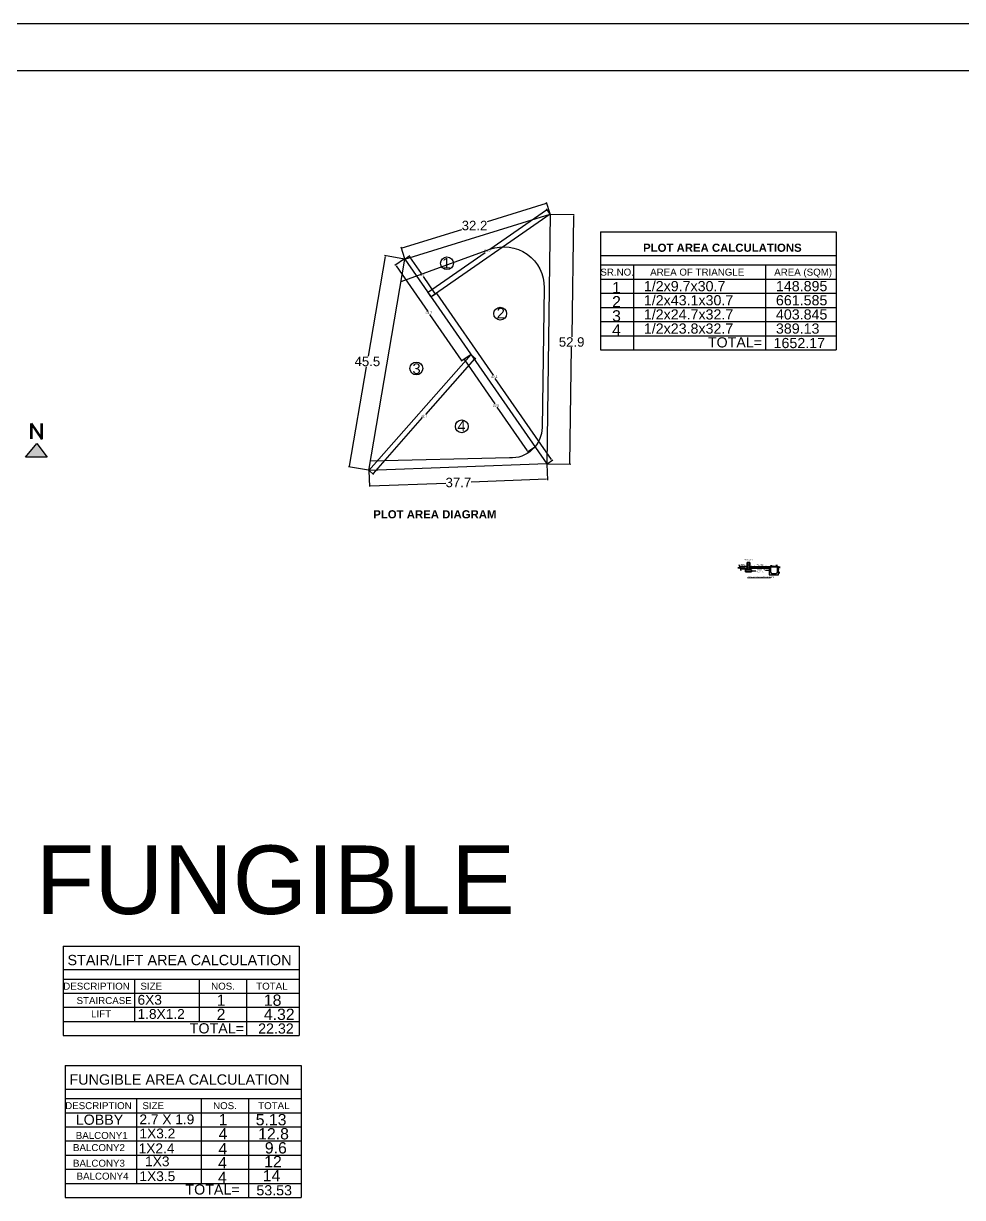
# Model space of a CAD drawing. Header units: metres. Extents: x 29392 to 32022, y 3934 to 33962.
# Drawn here: x 29589.8 to 29788.9, y 4279.5 to 4528.5 of the extents above; entities that cross this region are included whole.
import ezdxf

# ---------------------------------------------------------------- set-up
doc = ezdxf.new("R2010")
doc.units = ezdxf.units.M
for name, color, linetype, lineweight in [('P', 250, 'Continuous', 100), ('text', 7, 'Continuous', 5), ('WALL', 7, 'Continuous', 35)]:
    doc.layers.add(name, color=color, linetype=linetype, lineweight=lineweight)
doc.styles.add('20 scale', font='ARIALN.TTF')
doc.styles.add('ARIAL', font='arial.ttf')
doc.styles.get("Standard").update_dxf_attribs({"font": 'arial.ttf'})
doc.dimstyles.get("Standard").update_dxf_attribs({"dimtxt": 0.1, "dimasz": 0.18, "dimexe": 0.18, "dimexo": 0.0625, "dimgap": 0.09, "dimtad": 0, "dimtih": 1, "dimtoh": 1, "dimdec": 1, "dimzin": 0, "dimdsep": 46, "dimtxsty": 'Standard', "dimcen": 0.09, "dimadec": 0, "dimazin": 0, "dimtfac": 1, "dimtdec": 1, "dimtofl": 0, "dimtmove": 0, "dimatfit": 3, "dimfxl": 1, "dimtolj": 1, "dimtzin": 0, "dimarcsym": 0})

# ---------------------------------------------------------------- blocks, each defined once
blk = doc.blocks.new('*D123')
at = {"color": 0, "lineweight": -2, "transparency": 16777216}
for p, q in [((29700.58, 4490.31), (29688.09, 4486.45)), ((29701.45, 4488.09), (29700.7, 4490.53)), ((29670.11, 4480.91), (29682.74, 4484.8)), ((29670.64, 4478.58), (29669.88, 4481.03))]:
    blk.add_line(p, q, dxfattribs=at)
at = {"color": 0, "transparency": 16777216}
for points in [[(29700.57, 4490.33), (29700.59, 4490.28), (29700.75, 4490.36)], [(29670.1, 4480.94), (29670.12, 4480.88), (29669.94, 4480.86)]]:
    blk.add_solid(points, dxfattribs=at)
at = {"layer": 'Defpoints', "color": 0, "transparency": 16777216}
for p in [(29700.75, 4490.36), (29701.47, 4488.03), (29670.65, 4478.52)]:
    blk.add_point(p, dxfattribs=at)
at = {"color": 0, "transparency": 16777216, "insert": (29685.42, 4485.63), "char_height": 2, "attachment_point": 5}
blk.add_mtext('\\A1;32.2', dxfattribs=at)
blk = doc.blocks.new('*D124')
at = {"color": 0, "lineweight": -2, "transparency": 16777216}
for p, q in [((29701.53, 4488.03), (29706.56, 4487.96)), ((29706.38, 4487.78), (29706.02, 4462.04)), ((29705.65, 4435.2), (29705.99, 4459.82)), ((29700.8, 4435.08), (29705.83, 4435.01))]:
    blk.add_line(p, q, dxfattribs=at)
at = {"color": 0, "transparency": 16777216}
for points in [[(29706.35, 4487.78), (29706.41, 4487.78), (29706.38, 4487.96)], [(29705.62, 4435.2), (29705.68, 4435.19), (29705.65, 4435.02)]]:
    blk.add_solid(points, dxfattribs=at)
at = {"layer": 'Defpoints', "color": 0, "transparency": 16777216}
for p in [(29701.47, 4488.03), (29700.74, 4435.08), (29705.65, 4435.02)]:
    blk.add_point(p, dxfattribs=at)
at = {"color": 0, "transparency": 16777216, "insert": (29706.01, 4460.93), "char_height": 2, "attachment_point": 5}
blk.add_mtext('\\A1;52.9', dxfattribs=at)
blk = doc.blocks.new('*D125')
at = {"color": 0, "lineweight": -2, "transparency": 16777216}
for p, q in [((29700.74, 4435.02), (29700.87, 4431.64)), ((29663.03, 4433.64), (29663.15, 4430.26)), ((29663.33, 4430.45), (29679.32, 4431.03)), ((29700.68, 4431.82), (29684.69, 4431.23))]:
    blk.add_line(p, q, dxfattribs=at)
at = {"color": 0, "transparency": 16777216}
for points in [[(29663.33, 4430.48), (29663.33, 4430.42), (29663.15, 4430.44)], [(29700.68, 4431.85), (29700.68, 4431.79), (29700.86, 4431.82)]]:
    blk.add_solid(points, dxfattribs=at)
at = {"layer": 'Defpoints', "color": 0, "transparency": 16777216}
for p in [(29700.74, 4435.08), (29663.03, 4433.71), (29700.86, 4431.82)]:
    blk.add_point(p, dxfattribs=at)
at = {"color": 0, "transparency": 16777216, "insert": (29682, 4431.13), "char_height": 2, "attachment_point": 5}
blk.add_mtext('\\A1;37.7', dxfattribs=at)
blk = doc.blocks.new('*D117')
at = {"color": 0, "lineweight": -2, "transparency": 16777216}
for p, q in [((29666.5, 4479.05), (29662.9, 4457.91)), ((29670.59, 4478.54), (29666.35, 4479.26)), ((29658.93, 4434.59), (29662.52, 4455.69)), ((29662.97, 4433.72), (29658.72, 4434.44))]:
    blk.add_line(p, q, dxfattribs=at)
at = {"color": 0, "transparency": 16777216}
for points in [[(29666.47, 4479.05), (29666.53, 4479.04), (29666.53, 4479.23)], [(29658.9, 4434.59), (29658.96, 4434.58), (29658.9, 4434.41)]]:
    blk.add_solid(points, dxfattribs=at)
at = {"layer": 'Defpoints', "color": 0, "transparency": 16777216}
for p in [(29670.65, 4478.52), (29658.9, 4434.41), (29663.03, 4433.71)]:
    blk.add_point(p, dxfattribs=at)
at = {"color": 0, "transparency": 16777216, "insert": (29662.71, 4456.8), "char_height": 2, "attachment_point": 5}
blk.add_mtext('\\A1;45.5', dxfattribs=at)
blk = doc.blocks.new('*D126')
at = {"color": 0, "lineweight": -2, "transparency": 16777216}
for p, q in [((29700.65, 4488.9), (29688.66, 4480.59)), ((29701.44, 4488.08), (29700.7, 4489.15)), ((29675.67, 4471.6), (29687.66, 4479.9)), ((29676.16, 4470.57), (29675.42, 4471.64))]:
    blk.add_line(p, q, dxfattribs=at)
at = {"color": 0, "transparency": 16777216}
for points in [[(29700.63, 4488.92), (29700.67, 4488.87), (29700.8, 4489)], [(29675.65, 4471.62), (29675.69, 4471.57), (29675.52, 4471.49)]]:
    blk.add_solid(points, dxfattribs=at)
at = {"layer": 'Defpoints', "color": 0, "transparency": 16777216}
for p in [(29701.47, 4488.03), (29675.52, 4471.49), (29676.2, 4470.52)]:
    blk.add_point(p, dxfattribs=at)
at = {"color": 0, "transparency": 16777216, "insert": (29688.16, 4480.25), "char_height": 0.5, "attachment_point": 5}
blk.add_mtext('\\A1;30.7', dxfattribs=at)
blk = doc.blocks.new('*D118')
at = {"color": 0, "lineweight": -2, "transparency": 16777216}
for p, q in [((29670.71, 4478.56), (29671.72, 4479.26)), ((29671.67, 4479.01), (29674.1, 4475.5)), ((29677.01, 4471.3), (29674.58, 4474.81)), ((29676.25, 4470.56), (29677.26, 4471.26))]:
    blk.add_line(p, q, dxfattribs=at)
at = {"color": 0, "transparency": 16777216}
for points in [[(29671.7, 4479.03), (29671.65, 4478.99), (29671.57, 4479.16)], [(29677.03, 4471.32), (29676.98, 4471.29), (29677.11, 4471.16)]]:
    blk.add_solid(points, dxfattribs=at)
at = {"layer": 'Defpoints', "color": 0, "transparency": 16777216}
for p in [(29670.65, 4478.52), (29676.2, 4470.52), (29677.11, 4471.16)]:
    blk.add_point(p, dxfattribs=at)
at = {"color": 0, "transparency": 16777216, "insert": (29674.34, 4475.16), "char_height": 0.5, "attachment_point": 5}
blk.add_mtext('\\A1;9.7', dxfattribs=at)
blk = doc.blocks.new('*D119')
at = {"color": 0, "lineweight": -2, "transparency": 16777216}
for p, q in [((29676.25, 4470.56), (29677.47, 4471.4)), ((29677.42, 4471.15), (29689.35, 4453.92)), ((29701.76, 4436.01), (29689.83, 4453.23)), ((29700.79, 4435.12), (29702.01, 4435.96))]:
    blk.add_line(p, q, dxfattribs=at)
at = {"color": 0, "transparency": 16777216}
for points in [[(29677.44, 4471.17), (29677.4, 4471.13), (29677.32, 4471.3)], [(29701.78, 4436.02), (29701.73, 4435.99), (29701.86, 4435.86)]]:
    blk.add_solid(points, dxfattribs=at)
at = {"layer": 'Defpoints', "color": 0, "transparency": 16777216}
for p in [(29676.2, 4470.52), (29700.74, 4435.08), (29701.86, 4435.86)]:
    blk.add_point(p, dxfattribs=at)
at = {"color": 0, "transparency": 16777216, "insert": (29689.59, 4453.58), "char_height": 0.5, "attachment_point": 5}
blk.add_mtext('\\A1;43.1', dxfattribs=at)
blk = doc.blocks.new('*D120')
at = {"color": 0, "lineweight": -2, "transparency": 16777216}
for p, q in [((29685.42, 4457.38), (29675.02, 4445.58)), ((29684.73, 4458.23), (29685.67, 4457.4)), ((29664.01, 4433.08), (29674.41, 4444.89)), ((29663.08, 4433.66), (29664.02, 4432.83))]:
    blk.add_line(p, q, dxfattribs=at)
at = {"color": 0, "transparency": 16777216}
for points in [[(29685.4, 4457.4), (29685.44, 4457.36), (29685.54, 4457.52)], [(29663.99, 4433.1), (29664.03, 4433.06), (29663.89, 4432.95)]]:
    blk.add_solid(points, dxfattribs=at)
at = {"layer": 'Defpoints', "color": 0, "transparency": 16777216}
for p in [(29684.68, 4458.28), (29663.03, 4433.71), (29663.89, 4432.95)]:
    blk.add_point(p, dxfattribs=at)
at = {"color": 0, "transparency": 16777216, "insert": (29674.71, 4445.23), "char_height": 0.5, "attachment_point": 5}
blk.add_mtext('\\A1;32.7', dxfattribs=at)
blk = doc.blocks.new('*D121')
at = {"color": 0, "lineweight": -2, "transparency": 16777216}
for p, q in [((29684.63, 4458.24), (29683.08, 4457.17)), ((29683.33, 4457.12), (29689.76, 4447.83)), ((29696.68, 4437.84), (29690.24, 4447.14)), ((29698.18, 4438.66), (29696.63, 4437.59))]:
    blk.add_line(p, q, dxfattribs=at)
at = {"color": 0, "transparency": 16777216}
for points in [[(29683.35, 4457.14), (29683.3, 4457.1), (29683.22, 4457.27)], [(29696.7, 4437.86), (29696.66, 4437.82), (29696.78, 4437.69)]]:
    blk.add_solid(points, dxfattribs=at)
at = {"layer": 'Defpoints', "color": 0, "transparency": 16777216}
for p in [(29684.68, 4458.28), (29696.78, 4437.69), (29698.24, 4438.7)]:
    blk.add_point(p, dxfattribs=at)
at = {"color": 0, "transparency": 16777216, "insert": (29690, 4447.48), "char_height": 0.5, "attachment_point": 5}
blk.add_mtext('\\A1;23.8', dxfattribs=at)
blk = doc.blocks.new('*D122')
at = {"color": 0, "lineweight": -2, "transparency": 16777216}
for p, q in [((29670.58, 4478.55), (29668.56, 4477.15)), ((29668.81, 4477.11), (29675.5, 4467.44)), ((29682.65, 4457.09), (29675.97, 4466.76)), ((29684.63, 4458.24), (29682.61, 4456.84))]:
    blk.add_line(p, q, dxfattribs=at)
at = {"color": 0, "transparency": 16777216}
for points in [[(29668.84, 4477.12), (29668.79, 4477.09), (29668.71, 4477.25)], [(29682.68, 4457.11), (29682.63, 4457.08), (29682.75, 4456.95)]]:
    blk.add_solid(points, dxfattribs=at)
at = {"layer": 'Defpoints', "color": 0, "transparency": 16777216}
for p in [(29670.64, 4478.58), (29684.68, 4458.28), (29682.75, 4456.95)]:
    blk.add_point(p, dxfattribs=at)
at = {"color": 0, "transparency": 16777216, "insert": (29675.73, 4467.1), "char_height": 0.5, "attachment_point": 5}
blk.add_mtext('\\A1;24.7', dxfattribs=at)
blk = doc.blocks.new('_ArchTick')
at = {"color": 0, "linetype": 'ByBlock', "const_width": 0.15}
blk.add_lwpolyline([(-0.5, -0.5), (0.5, 0.5)], dxfattribs=at)
blk = doc.blocks.new('*D241')
at = {"color": 0, "lineweight": -2, "transparency": 16777216}
for p, q in [((220.535, 15.08), (220.68, 15.08)), ((221.135, 15.08), (220.99, 15.08))]:
    blk.add_line(p, q, dxfattribs=at)
at = {"layer": 'Defpoints', "color": 0, "transparency": 16777216}
for p in [(220.535, 15.006), (221.135, 15.08), (221.135, 15.006)]:
    blk.add_point(p, dxfattribs=at)
at = {"color": 0, "lineweight": -2, "transparency": 16777216, "xscale": 0.05, "yscale": 0.05, "zscale": 0.05, "rotation": 180}
blk.add_blockref('_ArchTick', (220.535, 15.08), dxfattribs=at)
at = {"color": 0, "lineweight": -2, "transparency": 16777216, "xscale": 0.05, "yscale": 0.05, "zscale": 0.05}
blk.add_blockref('_ArchTick', (221.135, 15.08), dxfattribs=at)
at = {"color": 0, "transparency": 16777216, "insert": (220.835, 15.08), "char_height": 0.05, "attachment_point": 5}
blk.add_mtext('\\A1;0.60', dxfattribs=at)
blk = doc.blocks.new('*D242')
at = {"color": 0, "lineweight": -2, "transparency": 16777216}
for p, q in [((221.31, 15.006), (221.31, 14.861)), ((221.31, 14.406), (221.31, 14.551))]:
    blk.add_line(p, q, dxfattribs=at)
at = {"layer": 'Defpoints', "color": 0, "transparency": 16777216}
for p in [(220.938, 15.006), (220.938, 14.406), (221.31, 14.406)]:
    blk.add_point(p, dxfattribs=at)
at = {"color": 0, "lineweight": -2, "transparency": 16777216, "xscale": 0.05, "yscale": 0.05, "zscale": 0.05}
for p, rotation in [((221.31, 15.006), 90), ((221.31, 14.406), 270)]:
    blk.add_blockref('_ArchTick', p, dxfattribs=dict(at, rotation=rotation))
at = {"color": 0, "transparency": 16777216, "insert": (221.31, 14.706), "char_height": 0.05, "attachment_point": 5, "rotation": 90}
blk.add_mtext('\\A1;0.60', dxfattribs=at)
blk = doc.blocks.new('ghfd')
at = {"lineweight": 13, "ltscale": 200}
h = blk.add_hatch(dxfattribs=at)
h.set_pattern_fill('DOTS', color=256, scale=0.35)
h.set_pattern_definition([(0, (-110.015371, 53.758845), (0.0109375, 0.021875), [0, -0.021875])])
h.paths.add_polyline_path([(220.535, 14.506), (220.535, 15.006), (220.435, 15.006), (220.435, 14.306), (221.235, 14.306), (221.235, 15.006), (221.135, 15.006), (221.135, 14.506), (221.035, 14.406), (220.635, 14.406)])
h.paths.add_polyline_path([(218.925, 14.552), (218.925, 14.712), (218.425, 14.712), (218.425, 14.552)])
at = {"ltscale": 200}
h = blk.add_hatch(dxfattribs=at)
h.set_pattern_fill('EARTH', color=256, scale=0.35, angle=45)
h.set_pattern_definition([(45, (-110.01537, 53.758845), (7e-18, 0.123743687), [0.0875, -0.0875]), (45, (-110.03857, 53.78205), (7e-18, 0.123743687), [0.0875, -0.0875]), (45, (-110.061775, 53.80525), (7e-18, 0.123743687), [0.0875, -0.0875]), (135, (-110.061775, 53.82072), (-0.123743687, 2e-17), [0.0875, -0.0875]), (135, (-110.03857, 53.84392), (-0.123743687, 2e-17), [0.0875, -0.0875]), (135, (-110.01537, 53.86712), (-0.123743687, 2e-17), [0.0875, -0.0875])])
h.paths.add_polyline_path([(220.435, 14.856), (220.435, 15.006), (218.785, 15.006), (218.785, 14.856)])
at = {"lineweight": 13, "ltscale": 200}
h = blk.add_hatch(dxfattribs=at)
h.set_pattern_fill('NET', color=256, scale=0.3, angle=45)
h.set_pattern_definition([(45, (-110.01537, 55.696476), (-0.0265165043, 0.0265165043), []), (135, (-110.01537, 55.696476), (-0.0265165043, -0.0265165043), [])])
h.paths.add_polyline_path([(220.535, 15.006), (220.535, 14.981), (221.135, 14.981), (221.135, 15.006)])
at = {"lineweight": 30, "ltscale": 200}
for p, q in [((218.785, 15.006), (220.535, 15.006)), ((218.785, 14.856), (218.785, 15.006)), ((220.435, 15.006), (220.435, 14.306)), ((220.535, 15.006), (220.535, 14.506)), ((221.135, 15.006), (221.235, 15.006)), ((221.135, 14.506), (221.135, 15.006)), ((221.235, 14.306), (221.235, 15.006)), ((218.785, 14.856), (220.435, 14.856)), ((220.435, 14.306), (221.235, 14.306)), ((220.535, 14.506), (220.635, 14.406)), ((220.635, 14.406), (221.035, 14.406)), ((221.035, 14.406), (221.135, 14.506))]:
    blk.add_line(p, q, dxfattribs=at)
at = {"lineweight": 35, "ltscale": 250}
for p, q in [((220.535, 15.006), (221.135, 15.006)), ((220.535, 14.981), (221.135, 14.981))]:
    blk.add_line(p, q, dxfattribs=at)
at = {"layer": 'P', "color": 0, "linetype": 'Continuous', "lineweight": 25}
blk.add_lwpolyline([(217.852, 15.179), (217.956, 14.939), (217.775, 14.891), (218.067, 14.891), (217.962, 14.86), (218.027, 14.648)], dxfattribs=at)
at = {"layer": 'P', "color": 0, "linetype": 'Continuous', "lineweight": 15}
for points in [[(217.965, 14.995), (217.965, 14.995)], [(217.985, 14.985), (217.985, 14.985)], [(218.019, 14.998), (218.019, 14.998)], [(218.023, 14.943), (218.023, 14.943)], [(218.044, 14.948), (218.042, 14.966)], [(218.054, 14.956), (218.042, 14.966)], [(218.044, 14.948), (218.054, 14.956)], [(218.05, 14.97), (218.05, 14.97)], [(218.05, 14.943), (218.05, 14.954)], [(218.06, 14.948), (218.05, 14.954)], [(218.05, 14.943), (218.06, 14.948)], [(218.077, 14.985), (218.077, 14.985)], [(218.104, 14.943), (218.104, 14.943)], [(218.106, 15.002), (218.106, 15.002)], [(218.112, 14.973), (218.112, 14.973)], [(218.119, 14.995), (218.119, 14.995)], [(218.179, 14.964), (218.179, 14.964)], [(218.183, 14.948), (218.19, 14.958)], [(218.183, 14.95), (218.183, 14.95)], [(218.183, 14.948), (218.194, 14.948)], [(218.194, 14.948), (218.19, 14.958)], [(218.202, 15.002), (218.202, 15.002)], [(218.21, 14.983), (218.21, 14.983)], [(218.24, 14.96), (218.24, 14.96)], [(218.248, 14.948), (218.248, 14.96)], [(218.256, 14.954), (218.248, 14.96)], [(218.248, 14.948), (218.256, 14.954)], [(218.265, 14.956), (218.265, 14.956)], [(218.302, 14.97), (218.306, 14.981)], [(218.302, 14.97), (218.312, 14.97)], [(218.312, 14.97), (218.306, 14.981)], [(218.323, 14.95), (218.323, 14.95)], [(218.329, 14.987), (218.329, 14.987)], [(218.34, 14.935), (218.34, 14.954)], [(218.35, 14.943), (218.34, 14.954)], [(218.34, 14.935), (218.35, 14.943)], [(218.344, 14.964), (218.344, 14.964)], [(218.348, 15.002), (218.348, 15.002)], [(218.369, 14.945), (218.369, 14.945)], [(218.371, 14.995), (218.371, 14.995)], [(218.421, 14.991), (218.425, 15.004)], [(218.421, 14.991), (218.429, 14.995)], [(218.429, 14.995), (218.425, 15.004)], [(218.425, 14.97), (218.425, 14.97)], [(218.446, 14.954), (218.446, 14.964)], [(218.454, 14.958), (218.446, 14.964)], [(218.446, 14.954), (218.454, 14.958)], [(218.452, 14.977), (218.452, 14.977)], [(218.458, 14.975), (218.458, 14.975)], [(218.504, 14.975), (218.504, 14.975)], [(218.548, 15.004), (218.548, 15.004)], [(218.554, 14.954), (218.554, 14.954)], [(218.569, 15.06), (218.569, 15.06)], [(218.575, 15.325), (218.575, 15.325)], [(218.575, 14.943), (218.575, 14.943)], [(218.577, 15.223), (218.577, 15.223)], [(218.581, 15.098), (218.581, 15.098)], [(218.585, 15.191), (218.585, 15.191)], [(218.585, 14.983), (218.585, 14.983)], [(218.585, 14.964), (218.585, 14.964)], [(218.592, 15.333), (218.592, 15.333)], [(218.594, 14.964), (218.594, 14.964)], [(218.6, 15.152), (218.604, 15.164)], [(218.6, 15.152), (218.61, 15.154)], [(218.602, 15.3), (218.602, 15.3)], [(218.602, 15.102), (218.602, 15.102)], [(218.602, 15.07), (218.602, 15.07)], [(218.61, 15.154), (218.604, 15.164)], [(218.606, 15.179), (218.606, 15.179)], [(218.612, 15.243), (218.612, 15.243)], [(218.615, 15.183), (218.615, 15.183)], [(218.617, 15.256), (218.617, 15.27)], [(218.625, 15.264), (218.617, 15.27)], [(218.617, 15.256), (218.625, 15.264)], [(218.617, 15.223), (218.617, 15.223)], [(218.619, 15.014), (218.619, 15.014)], [(218.629, 15.291), (218.629, 15.291)], [(218.629, 15.148), (218.629, 15.166)], [(218.642, 15.158), (218.629, 15.166)], [(218.629, 15.148), (218.642, 15.158)], [(218.629, 15.108), (218.629, 15.12)], [(218.637, 15.114), (218.629, 15.12)], [(218.629, 15.108), (218.637, 15.114)], [(218.633, 15.145), (218.633, 15.145)], [(218.633, 15.025), (218.633, 15.025)], [(218.633, 14.923), (218.633, 14.941)], [(218.646, 14.933), (218.633, 14.941)], [(218.64, 15.031), (218.64, 15.031)], [(218.644, 14.958), (218.642, 14.97)], [(218.65, 14.964), (218.642, 14.97)], [(218.644, 15.256), (218.644, 15.256)], [(218.644, 14.958), (218.65, 14.964)], [(218.648, 15.158), (218.648, 15.158)], [(218.65, 15.066), (218.65, 15.066)], [(218.652, 15.252), (218.652, 15.252)], [(218.654, 15.141), (218.654, 15.141)], [(218.656, 15.039), (218.66, 15.05)], [(218.656, 15.039), (218.667, 15.039)], [(218.66, 15.291), (218.667, 15.302)], [(218.66, 15.291), (218.671, 15.291)], [(218.66, 15.183), (218.66, 15.183)], [(218.66, 15.179), (218.66, 15.179)], [(218.667, 15.039), (218.66, 15.05)], [(218.66, 15.023), (218.66, 15.023)], [(218.662, 15.26), (218.662, 15.26)], [(218.665, 14.989), (218.665, 14.989)], [(218.671, 15.291), (218.667, 15.302)], [(218.667, 15.252), (218.667, 15.252)], [(218.675, 15.1), (218.675, 15.1)], [(218.677, 15.302), (218.677, 15.302)], [(218.677, 14.989), (218.677, 14.989)], [(218.681, 15.308), (218.681, 15.308)], [(218.685, 15.077), (218.685, 15.077)], [(218.69, 15.104), (218.69, 15.104)], [(218.69, 15.023), (218.69, 15.023)], [(218.692, 15.1), (218.692, 15.1)], [(218.698, 15.229), (218.698, 15.229)], [(218.698, 14.948), (218.698, 14.948)], [(218.706, 15.21), (218.706, 15.21)], [(218.706, 14.945), (218.706, 14.945)], [(218.715, 15.218), (218.715, 15.218)], [(218.715, 15.152), (218.715, 15.152)], [(218.715, 14.948), (218.715, 14.948)], [(218.717, 15.264), (218.717, 15.264)], [(218.719, 15.318), (218.719, 15.318)], [(218.719, 15.312), (218.719, 15.312)], [(218.719, 15.175), (218.723, 15.187)], [(218.719, 15.175), (218.727, 15.179)], [(218.723, 15.183), (218.721, 15.195)], [(218.729, 15.189), (218.721, 15.195)], [(218.721, 14.991), (218.721, 14.991)], [(218.723, 15.183), (218.729, 15.189)], [(218.727, 15.179), (218.723, 15.187)], [(218.725, 15.085), (218.725, 15.085)], [(218.729, 15.073), (218.729, 15.073)], [(218.729, 15.06), (218.729, 15.06)], [(218.735, 15.033), (218.735, 15.048)], [(218.744, 15.041), (218.735, 15.048)], [(218.735, 15.033), (218.744, 15.041)], [(218.744, 15.168), (218.744, 15.168)], [(218.746, 15.185), (218.746, 15.185)], [(218.746, 14.995), (218.746, 14.995)], [(218.752, 15.135), (218.752, 15.135)], [(218.752, 14.952), (218.752, 14.952)], [(218.754, 15.029), (218.754, 15.029)], [(218.756, 15.277), (218.756, 15.277)], [(218.762, 15.312), (218.762, 15.312)], [(218.767, 15.018), (218.767, 15.018)], [(218.775, 15.254), (218.775, 15.273)], [(218.785, 15.264), (218.775, 15.273)], [(218.775, 15.254), (218.785, 15.262)], [(218.775, 15.06), (218.779, 15.073)], [(218.775, 15.06), (218.783, 15.062)], [(218.779, 15.312), (218.783, 15.325)], [(218.779, 15.312), (218.785, 15.314)], [(218.779, 15.281), (218.779, 15.281)], [(218.779, 15.235), (218.779, 15.235)], [(218.783, 15.062), (218.779, 15.073)], [(218.779, 15.029), (218.779, 15.048)], [(218.785, 15.043), (218.779, 15.048)], [(218.779, 15.029), (218.785, 15.033)], [(218.781, 15.129), (218.781, 15.129)], [(218.785, 15.32), (218.783, 15.325)], [(217.908, 14.914), (217.908, 14.914)], [(217.931, 14.916), (217.931, 14.916)], [(217.942, 14.931), (217.942, 14.931)], [(217.948, 14.9), (217.954, 14.912)], [(217.948, 14.9), (217.958, 14.902)], [(217.958, 14.902), (217.954, 14.912)], [(217.962, 14.916), (217.962, 14.916)], [(217.992, 14.841), (217.992, 14.841)], [(218.006, 14.835), (218.006, 14.835)], [(218.012, 14.927), (218.012, 14.927)], [(218.023, 14.937), (218.023, 14.937)], [(218.04, 14.858), (218.04, 14.858)], [(218.048, 14.841), (218.048, 14.841)], [(218.05, 14.92), (218.05, 14.92)], [(218.052, 14.935), (218.052, 14.935)], [(218.06, 14.904), (218.06, 14.904)], [(218.065, 14.8), (218.062, 14.806)], [(218.071, 14.8), (218.062, 14.806)], [(218.065, 14.893), (218.065, 14.893)], [(218.067, 14.923), (218.071, 14.935)], [(218.067, 14.923), (218.077, 14.927)], [(218.077, 14.927), (218.071, 14.935)], [(218.081, 14.814), (218.081, 14.814)], [(218.098, 14.862), (218.098, 14.862)], [(218.115, 14.904), (218.115, 14.904)], [(218.115, 14.845), (218.115, 14.845)], [(218.119, 14.866), (218.119, 14.866)], [(218.123, 14.808), (218.129, 14.82)], [(218.123, 14.808), (218.133, 14.81)], [(218.133, 14.81), (218.129, 14.82)], [(218.135, 14.82), (218.135, 14.82)], [(218.15, 14.933), (218.15, 14.933)], [(218.152, 14.82), (218.152, 14.82)], [(218.156, 14.87), (218.156, 14.883)], [(218.165, 14.877), (218.156, 14.883)], [(218.156, 14.87), (218.165, 14.877)], [(218.169, 14.848), (218.169, 14.848)], [(218.171, 14.927), (218.171, 14.927)], [(218.19, 14.891), (218.19, 14.891)], [(218.192, 14.829), (218.192, 14.829)], [(218.194, 14.829), (218.194, 14.848)], [(218.204, 14.837), (218.194, 14.848)], [(218.194, 14.829), (218.204, 14.837)], [(218.2, 14.873), (218.2, 14.873)], [(218.217, 14.879), (218.217, 14.879)], [(218.225, 14.906), (218.225, 14.906)], [(218.227, 14.929), (218.227, 14.929)], [(218.227, 14.852), (218.227, 14.852)], [(218.24, 14.829), (218.24, 14.829)], [(218.242, 14.831), (218.246, 14.843)], [(218.242, 14.831), (218.252, 14.835)], [(218.252, 14.835), (218.246, 14.843)], [(218.254, 14.852), (218.254, 14.852)], [(218.258, 14.889), (218.258, 14.889)], [(218.262, 14.8), (218.26, 14.81)], [(218.269, 14.804), (218.26, 14.81)], [(218.265, 14.81), (218.265, 14.81)], [(218.265, 14.8), (218.269, 14.804)], [(218.279, 14.92), (218.279, 14.92)], [(218.279, 14.879), (218.279, 14.879)], [(218.283, 14.939), (218.283, 14.939)], [(218.296, 14.802), (218.296, 14.802)], [(218.312, 14.933), (218.312, 14.933)], [(218.317, 14.879), (218.317, 14.879)], [(218.319, 14.858), (218.319, 14.858)], [(218.354, 14.875), (218.352, 14.887)], [(218.36, 14.881), (218.352, 14.887)], [(218.354, 14.875), (218.36, 14.881)], [(218.354, 14.839), (218.354, 14.839)], [(218.36, 14.885), (218.36, 14.885)], [(218.36, 14.856), (218.365, 14.866)], [(218.36, 14.856), (218.369, 14.858)], [(218.369, 14.858), (218.365, 14.866)], [(218.375, 14.808), (218.375, 14.808)], [(218.377, 14.858), (218.377, 14.858)], [(218.385, 14.918), (218.385, 14.918)], [(218.385, 14.916), (218.385, 14.916)], [(218.4, 14.841), (218.4, 14.841)], [(218.406, 14.906), (218.406, 14.906)], [(218.423, 14.835), (218.423, 14.835)], [(218.431, 14.86), (218.431, 14.86)], [(218.435, 14.937), (218.435, 14.937)], [(218.44, 14.891), (218.44, 14.891)], [(218.444, 14.864), (218.444, 14.864)], [(218.456, 14.814), (218.456, 14.814)], [(218.458, 14.804), (218.458, 14.814)], [(218.467, 14.808), (218.458, 14.814)], [(218.458, 14.804), (218.467, 14.808)], [(218.462, 14.843), (218.462, 14.843)], [(218.477, 14.879), (218.483, 14.889)], [(218.477, 14.879), (218.487, 14.879)], [(218.481, 14.825), (218.481, 14.825)], [(218.487, 14.879), (218.483, 14.889)], [(218.487, 14.895), (218.487, 14.895)], [(218.49, 14.939), (218.49, 14.939)], [(218.49, 14.816), (218.49, 14.835)], [(218.5, 14.825), (218.49, 14.835)], [(218.49, 14.816), (218.5, 14.825)], [(218.496, 14.935), (218.496, 14.935)], [(218.519, 14.862), (218.519, 14.862)], [(218.521, 14.9), (218.521, 14.9)], [(218.525, 14.81), (218.525, 14.81)], [(218.529, 14.904), (218.529, 14.904)], [(218.533, 14.895), (218.533, 14.895)], [(218.535, 14.82), (218.535, 14.82)], [(218.546, 14.933), (218.546, 14.933)], [(218.552, 14.879), (218.55, 14.893)], [(218.558, 14.887), (218.55, 14.893)], [(218.552, 14.879), (218.558, 14.887)], [(218.56, 14.854), (218.56, 14.854)], [(218.573, 14.737), (218.567, 14.739)], [(218.567, 14.733), (218.573, 14.737)], [(218.573, 14.854), (218.573, 14.854)], [(218.577, 14.777), (218.577, 14.777)], [(218.583, 14.787), (218.583, 14.787)], [(218.592, 14.87), (218.592, 14.87)], [(218.596, 14.9), (218.602, 14.912)], [(218.596, 14.9), (218.606, 14.904)], [(218.6, 14.906), (218.6, 14.906)], [(218.606, 14.904), (218.602, 14.912)], [(218.602, 14.737), (218.602, 14.737)], [(218.61, 14.812), (218.61, 14.812)], [(218.615, 14.827), (218.615, 14.827)], [(218.625, 14.923), (218.625, 14.923)], [(218.627, 14.787), (218.627, 14.787)], [(218.631, 14.75), (218.631, 14.75)], [(218.633, 14.923), (218.646, 14.933)], [(218.64, 14.868), (218.64, 14.868)], [(218.64, 14.789), (218.64, 14.789)], [(218.64, 14.712), (218.64, 14.716)], [(218.644, 14.712), (218.64, 14.716)], [(218.648, 14.77), (218.648, 14.77)], [(218.652, 14.787), (218.656, 14.798)], [(218.652, 14.787), (218.662, 14.787)], [(218.654, 14.933), (218.654, 14.933)], [(218.656, 14.808), (218.654, 14.82)], [(218.665, 14.814), (218.654, 14.82)], [(218.656, 14.808), (218.665, 14.814)], [(218.662, 14.787), (218.656, 14.798)], [(218.662, 14.881), (218.662, 14.881)], [(218.667, 14.712), (218.667, 14.712)], [(218.669, 14.798), (218.669, 14.798)], [(218.681, 14.91), (218.681, 14.91)], [(218.685, 14.731), (218.685, 14.731)], [(218.692, 14.848), (218.692, 14.848)], [(218.696, 14.87), (218.696, 14.87)], [(218.696, 14.835), (218.696, 14.835)], [(218.7, 14.841), (218.7, 14.841)], [(218.71, 14.756), (218.71, 14.756)], [(218.715, 14.925), (218.719, 14.935)], [(218.715, 14.925), (218.723, 14.927)], [(218.723, 14.927), (218.719, 14.935)], [(218.721, 14.868), (218.721, 14.868)], [(218.725, 14.793), (218.725, 14.793)], [(218.729, 14.764), (218.729, 14.764)], [(218.733, 14.858), (218.733, 14.858)], [(218.735, 14.789), (218.735, 14.789)], [(218.737, 14.8), (218.737, 14.8)], [(218.746, 14.856), (218.746, 14.856)], [(218.748, 14.885), (218.748, 14.898)], [(218.756, 14.891), (218.748, 14.898)], [(218.748, 14.885), (218.756, 14.891)], [(218.752, 14.908), (218.752, 14.908)], [(218.752, 14.712), (218.752, 14.712)], [(218.758, 14.908), (218.758, 14.908)], [(218.76, 14.918), (218.76, 14.918)], [(218.762, 14.735), (218.76, 14.748)], [(218.769, 14.741), (218.76, 14.748)], [(218.762, 14.735), (218.769, 14.741)], [(218.771, 14.808), (218.775, 14.82)], [(218.771, 14.808), (218.779, 14.812)], [(218.775, 14.841), (218.775, 14.841)], [(218.779, 14.812), (218.775, 14.82)], [(218.777, 14.76), (218.777, 14.76)], [(218.781, 14.875), (218.781, 14.875)], [(218.783, 14.804), (218.783, 14.823)], [(218.785, 14.82), (218.783, 14.823)], [(218.783, 14.804), (218.785, 14.804)], [(218.808, 14.856), (218.808, 14.856)], [(219.1, 14.856), (219.1, 14.856)]]:
    blk.add_lwpolyline(points, dxfattribs=at)
at = {"layer": 'WALL'}
for points in [[(217.981, 14.8), (218.567, 14.8), (218.567, 15.006), (217.927, 15.006)], [(218.785, 14.712), (218.567, 14.712), (218.567, 15.333), (218.785, 15.333), (218.785, 14.712)], [(218.425, 14.712), (218.925, 14.712), (218.925, 14.552), (218.425, 14.552), (218.425, 14.712)]]:
    blk.add_lwpolyline(points, dxfattribs=at)
at = {"layer": 'text', "color": 2, "lineweight": -3, "char_height": 0.1, "width": 2.69845, "attachment_point": 7, "style": 'ARIAL'}
for s, insert in [('{\\C7;ROAD}', (217.997, 15.104)), ('{\\C7;KERB WALL}', (218.283, 15.517)), ('{\\C7;PAVEMENT}', (219.298, 15.111)), ('{\\C7;100MM THK\\PPCC BED}', (219.327, 14.503))]:
    blk.add_mtext(s, dxfattribs=dict(at, insert=insert))
for p1, p2, distance, picture, middle in [((220.535, 15.006), (221.135, 15.006), 0.074, '*D241', (220.835, 15.08)), ((220.938, 15.006), (220.938, 14.406), 0.372, '*D242', (221.31, 14.706))]:
    dim = blk.add_aligned_dim(p1=p1, p2=p2, distance=distance, dimstyle='Standard', override={"dimtxt": 0.05, "dimse1": 1, "dimse2": 1})
    dim.commit()
    dim.dimension.update_dxf_attribs({"geometry": picture, "text_midpoint": middle})
blk.add_leader([(218.925, 14.632), (219.292, 14.632)], dimstyle='Standard')
blk.add_leader([(220.435, 14.656), (220.126, 14.656)], dimstyle='Standard', override={"dimgap": 0.09, "dimtad": 0})

msp = doc.modelspace()

# ---------------------------------------------------------------- hatches: boundary and pattern name
at = {"transparency": 33554669}
h = msp.add_hatch(color=256, dxfattribs=at)
h.dxf.hatch_style = 1
h.paths.add_polyline_path([(29592.61, 4439.39), (29590.26, 4436.48), (29594.85, 4436.48)])

# ---------------------------------------------------------------- linework, layer by layer
for p, q in [((29391.82, 4528.5), (30232.82, 4528.5)), ((29401.82, 4518.5), (30222.82, 4518.5)), ((29701.47, 4488.03), (29676.2, 4470.52)), ((29712.11, 4484.28), (29762.11, 4484.28)), ((29712.11, 4484.28), (29712.11, 4459.28)), ((29762.11, 4484.28), (29762.11, 4459.28)), ((29670.65, 4478.52), (29700.74, 4435.08)), ((29712.11, 4479.28), (29762.11, 4479.28)), ((29712.11, 4477.28), (29762.11, 4477.28)), ((29719.11, 4477.28), (29719.11, 4459.28)), ((29747.11, 4477.28), (29747.11, 4459.28)), ((29712.11, 4474.28), (29762.11, 4474.28)), ((29712.11, 4471.28), (29762.11, 4471.28)), ((29712.11, 4468.28), (29762.11, 4468.28)), ((29712.11, 4465.28), (29762.11, 4465.28)), ((29712.11, 4462.28), (29762.11, 4462.28)), ((29663.03, 4433.71), (29684.68, 4458.28)), ((29712.11, 4459.28), (29762.11, 4459.28)), ((29590.26, 4436.48), (29592.61, 4439.39)), ((29592.61, 4439.39), (29594.85, 4436.48)), ((29594.85, 4436.48), (29590.26, 4436.48)), ((29598.24, 4332.83), (29648.24, 4332.83)), ((29598.24, 4332.83), (29598.24, 4313.83)), ((29648.24, 4332.83), (29648.24, 4313.83)), ((29598.24, 4327.83), (29648.24, 4327.83)), ((29598.24, 4325.83), (29648.24, 4325.83)), ((29613.36, 4325.83), (29613.36, 4316.83)), ((29627.08, 4325.83), (29627.08, 4316.83)), ((29637.08, 4325.83), (29637.08, 4313.83)), ((29598.24, 4322.83), (29648.24, 4322.83)), ((29598.24, 4319.83), (29648.24, 4319.83)), ((29598.24, 4316.83), (29648.24, 4316.83)), ((29598.24, 4313.83), (29648.24, 4313.83)), ((29598.65, 4307.48), (29648.65, 4307.48)), ((29598.65, 4307.48), (29598.65, 4279.48)), ((29648.65, 4307.48), (29648.65, 4279.48)), ((29598.65, 4302.48), (29648.65, 4302.48)), ((29598.65, 4300.48), (29648.65, 4300.48)), ((29613.78, 4300.48), (29613.78, 4282.48)), ((29627.49, 4300.48), (29627.49, 4282.48)), ((29637.49, 4300.48), (29637.49, 4279.48)), ((29598.65, 4297.48), (29648.65, 4297.48)), ((29598.65, 4294.48), (29648.65, 4294.48)), ((29598.65, 4291.48), (29648.65, 4291.48)), ((29598.65, 4288.48), (29648.65, 4288.48)), ((29598.65, 4285.48), (29648.65, 4285.48)), ((29598.65, 4282.48), (29648.65, 4282.48)), ((29598.65, 4279.48), (29648.65, 4279.48))]:
    msp.add_line(p, q)
at = {"lineweight": 106}
for q in [(29591.45, 4440.38), (29593.67, 4440.35)]:
    msp.add_line((29591.45, 4443.65), q, dxfattribs=at)
at = {"lineweight": 158}
msp.add_line((29593.67, 4440.35), (29593.67, 4443.65), dxfattribs=at)
msp.add_lwpolyline([(29670.65, 4478.52), (29701.47, 4488.03), (29700.74, 4435.08), (29663.03, 4433.71), (29670.65, 4478.52)])
msp.add_lwpolyline([(29669.85, 4473.77), (29688.69, 4480.61, -0.525946), (29700.18, 4472.44), (29699.76, 4442.82, -0.426651), (29692.82, 4436.35), (29663.36, 4435.65)], format="xyb")
for centre in [(29679.58, 4477.64), (29690.87, 4466.96), (29673.08, 4455.32), (29682.72, 4443.04)]:
    msp.add_circle(centre, 1.36)

# ---------------------------------------------------------------- block references
at = {"xscale": 2.5, "yscale": 2.5, "zscale": 2.5}
msp.add_blockref('ghfd', (29196.81, 4375.82), dxfattribs=at)

# ---------------------------------------------------------------- texts
for s, height, p in [('1', 2.24, (29678.61, 4476.53)), ('SR.NO.', 1.477, (29712.11, 4475.02)), ('AREA OF TRIANGLE', 1.4768, (29722.66, 4475.02)), ('AREA (SQM)', 1.477, (29748.96, 4475.02)), ('1', 2.4, (29714.59, 4471.28)), ('1/2x9.7x30.7', 2.16, (29721.32, 4471.71)), ('148.895', 2.16, (29749.32, 4471.71)), ('2', 2.4, (29714.59, 4468.28)), ('1/2x43.1x30.7', 2.16, (29721.32, 4468.71)), ('661.585', 2.16, (29749.32, 4468.71)), ('2', 2.24, (29690.11, 4465.94)), ('3', 2.4, (29714.59, 4465.28)), ('1/2x24.7x32.7', 2.16, (29721.32, 4465.71)), ('403.845', 2.16, (29749.32, 4465.71)), ('1/2x23.8x32.7', 2.16, (29721.32, 4462.71)), ('389.13', 2.16, (29749.32, 4462.71)), ('4', 2.4, (29714.59, 4462.28)), ('TOTAL=', 2.16, (29734.89, 4459.78)), ('1652.17', 2.16, (29748.82, 4459.64)), ('3', 2.24, (29672.26, 4454.16)), ('4', 2.24, (29681.79, 4442)), ('FUNGIBLE', 14.539, (29592.42, 4339.61)), ('STAIR/LIFT AREA CALCULATION', 2.186, (29599.13, 4328.76)), ('DESCRIPTION', 1.4768, (29598.24, 4323.57)), ('SIZE', 1.477, (29614.6, 4323.57)), ('NOS.', 1.477, (29629.58, 4323.57)), ('TOTAL', 1.477, (29639.14, 4323.57)), ('STAIRCASE', 1.477, (29601.06, 4320.52)), ('6X3', 2.081, (29613.98, 4320.38)), ('1', 2.4, (29630.76, 4320.14)), ('18', 2.4, (29640.76, 4320.14)), ('LIFT', 1.477, (29604.13, 4317.71)), ('1.8X1.2', 2.081, (29613.98, 4317.38)), ('2', 2.4, (29630.76, 4317.14)), ('4.32', 2.4, (29640.76, 4317.14)), ('TOTAL=', 2.16, (29625.06, 4314.29)), ('22.32', 2.16, (29639.55, 4314.25)), ('FUNGIBLE AREA CALCULATION', 2.186, (29599.54, 4303.42)), ('DESCRIPTION', 1.4768, (29598.65, 4298.23)), ('SIZE', 1.477, (29615.02, 4298.23)), ('NOS.', 1.477, (29630, 4298.23)), ('TOTAL', 1.477, (29639.56, 4298.23)), ('LOBBY', 2.16, (29600.89, 4294.91)), ('2.7 X 1.9', 2.081, (29614.39, 4295.03)), ('1', 2.4, (29631.18, 4294.8)), ('5.13', 2.4, (29639.04, 4294.8)), ('BALCONY1', 1.477, (29600.89, 4291.91)), ('1X3.2', 2.081, (29614.39, 4292.03)), ('4', 2.4, (29631.18, 4291.8)), ('12.8', 2.4, (29639.55, 4291.8)), ('BALCONY2', 1.477, (29600.3, 4289.34)), ('1X2.4', 2.081, (29614.22, 4288.87)), ('4', 2.4, (29631.14, 4288.63)), ('9.6', 2.4, (29640.97, 4288.82)), ('1X3', 2.081, (29615.59, 4286.12)), ('4', 2.4, (29631.07, 4285.66)), ('12', 2.4, (29640.83, 4285.9)), ('BALCONY3', 1.477, (29600.3, 4286.02)), ('BALCONY4', 1.477, (29601.06, 4283.28)), ('1X3.5', 2.081, (29614.39, 4282.97)), ('4', 2.4, (29631.04, 4282.56)), ('14', 2.4, (29640.53, 4282.91)), ('TOTAL=', 2.16, (29624.14, 4280.11)), ('53.53', 2.16, (29639.18, 4279.94))]:
    msp.add_text(s, height=height).set_placement(p)
at = {"linetype": 'Continuous', "lineweight": 9, "ltscale": 50, "char_height": 1.7256, "attachment_point": 4, "style": '20 scale'}
for s, insert in [('{\\fArial|b1|i0|c0|p34;PLOT AREA CALCULATIONS}', (29721.16, 4480.92)), ('{\\fArial|b1|i0|c0|p34;PLOT AREA DIAGRAM }', (29663.96, 4424.38))]:
    msp.add_mtext_dynamic_manual_height_columns(s, width=7626.8059, gutter_width=1125, heights=[960.89], dxfattribs=dict(at, insert=insert))
at = {"linetype": 'Continuous', "lineweight": 20, "ltscale": 50, "insert": (29743.31, 4411), "char_height": 0.2, "attachment_point": 4, "style": '20 scale'}
msp.add_mtext_dynamic_manual_height_columns('{\\fCentury Gothic|b1|i0|c0|p34;\\LSECTION OF STORM WATER DRAIN\\l (NTS)}', width=129.8829, gutter_width=1125, heights=[63.95], dxfattribs=at)

# ---------------------------------------------------------------- dimensions: what is measured, and where the dimension line sits
for base, p1, p2, angle, picture, middle in [((29700.7534, 4490.3587), (29670.6546, 4478.5249), (29701.4723, 4488.0273), 17.1367, '*D123', (29685.4154, 4485.6294)), ((29705.6506, 4435.0154), (29701.4723, 4488.0273), (29700.7404, 4435.0833), 269.2081, '*D124', (29706.0088, 4460.9265)), ((29658.9, 4434.41), (29670.65, 4478.52), (29663.03, 4433.71), 260.3441, '*D117', (29662.71, 4456.8))]:
    dim = msp.add_linear_dim(base=base, p1=p1, p2=p2, angle=angle, dimstyle='Standard', override={"dimtxt": 2})
    dim.commit()
    dim.dimension.update_dxf_attribs({"geometry": picture, "text_midpoint": middle, "dimtype": 161})
at = {"color": 251, "true_color": 0x636466}
for p1, p2, distance, picture, middle in [((29701.47, 4488.03), (29676.2, 4470.52), -1.18, '*D126', (29688.16, 4480.25)), ((29670.64, 4478.58), (29684.68, 4458.28), -2.34, '*D122', (29675.73, 4467.1)), ((29670.65, 4478.52), (29676.2, 4470.52), 1.11, '*D118', (29674.34, 4475.16)), ((29676.2, 4470.52), (29700.74, 4435.08), 1.36, '*D119', (29689.59, 4453.58)), ((29684.68, 4458.28), (29663.03, 4433.71), 1.15, '*D120', (29674.71, 4445.23)), ((29684.68, 4458.28), (29698.24, 4438.7), -1.77, '*D121', (29690, 4447.48))]:
    dim = msp.add_aligned_dim(p1=p1, p2=p2, distance=distance, dimstyle='Standard', override={"dimtxt": 0.5}, dxfattribs=at)
    dim.commit()
    dim.dimension.update_dxf_attribs({"geometry": picture, "text_midpoint": middle})
dim = msp.add_aligned_dim(p1=(29663.03, 4433.71), p2=(29700.74, 4435.08), distance=-3.26, dimstyle='Standard', override={"dimtxt": 2})
dim.commit()
dim.dimension.update_dxf_attribs({"geometry": '*D125', "text_midpoint": (29682, 4431.13)})

doc.saveas('drawing.dxf')
